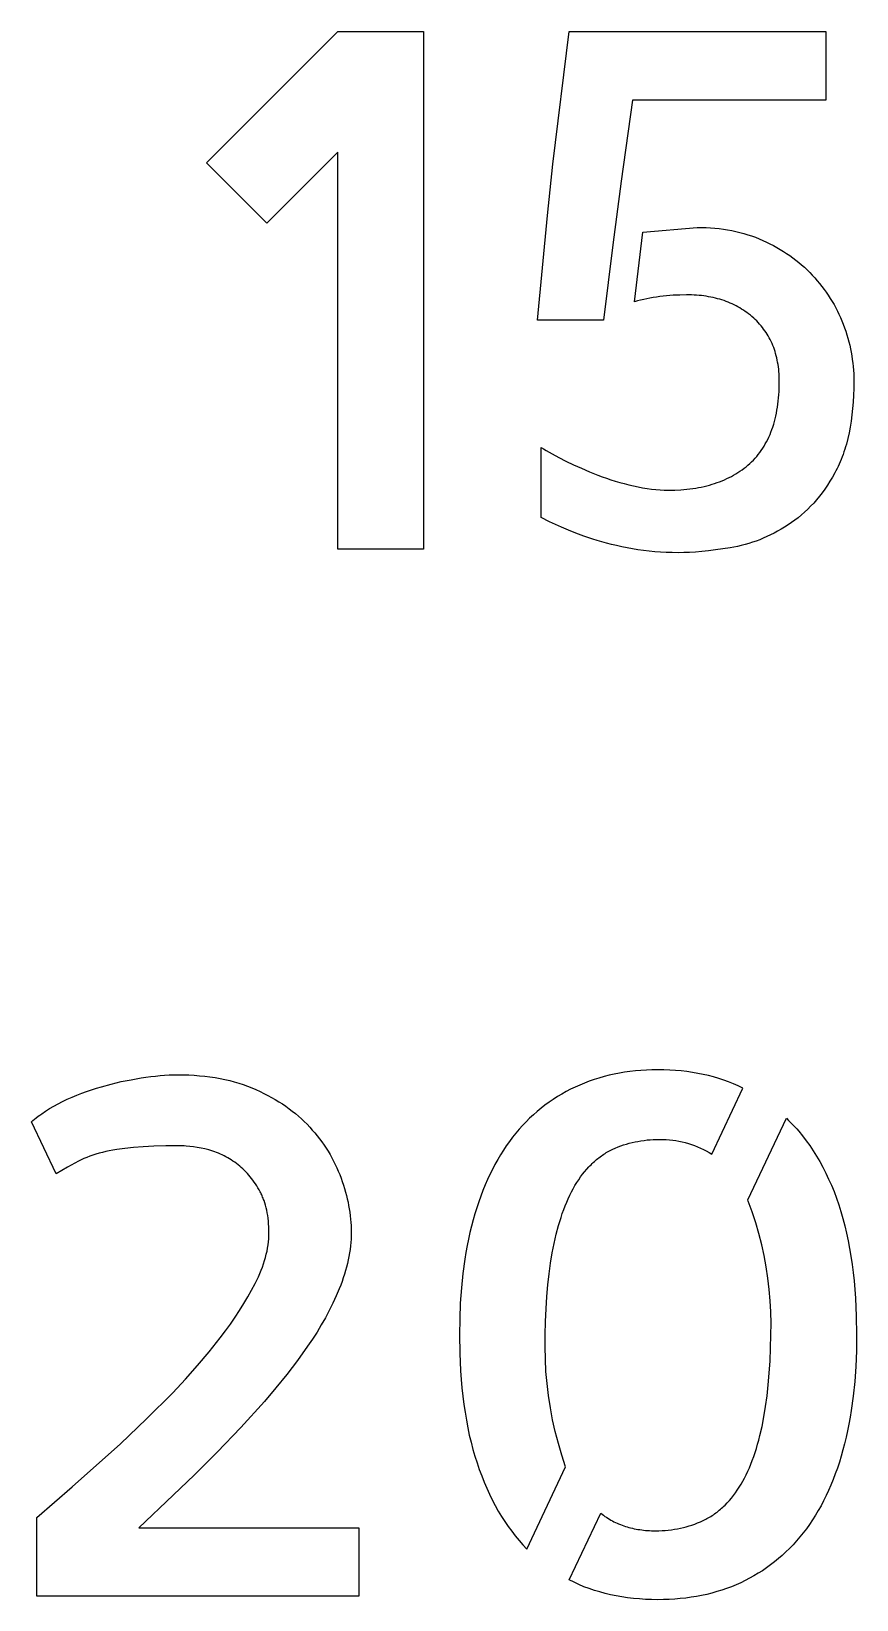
# Model space of a CAD drawing. Header units: millimetres. Extents: x 9.6 to 80, y 10 to 75.
# Drawn here: x 9.56 to 17.44, y 29.97 to 44.95 of the extents above; entities that cross this region are included whole.
import ezdxf

# ---------------------------------------------------------------- set-up
doc = ezdxf.new("R2010")
doc.units = ezdxf.units.MM
doc.header["$MEASUREMENT"] = 0
doc.layers.add('Layer 05', color=6, linetype='Continuous', true_color=0xff00ff)

msp = doc.modelspace()

# ---------------------------------------------------------------- linework, layer by layer
at = {"layer": 'Layer 05'}
for p, q in [((11.235, 43.691), (12.49, 44.946)), ((12.49, 44.946), (13.309, 44.946)), ((13.309, 44.946), (13.309, 40)), ((14.544, 43.678), (14.698, 44.946)), ((14.698, 44.946), (17.148, 44.946)), ((17.148, 44.946), (17.148, 44.289)), ((15.302, 44.289), (15.195, 43.517)), ((17.148, 44.289), (15.302, 44.289)), ((12.49, 43.792), (11.812, 43.114)), ((12.49, 40), (12.49, 43.792)), ((11.812, 43.114), (11.235, 43.691)), ((14.49, 43.188), (14.544, 43.678)), ((15.195, 43.517), (15.114, 42.906)), ((14.396, 42.188), (14.49, 43.188)), ((15.322, 42.362), (15.403, 43.027)), ((15.403, 43.027), (15.919, 43.074)), ((15.919, 43.074), (15.963, 43.073)), ((15.963, 43.073), (16.006, 43.072)), ((16.006, 43.072), (16.048, 43.069)), ((16.048, 43.069), (16.09, 43.066)), ((16.09, 43.066), (16.131, 43.062)), ((16.131, 43.062), (16.171, 43.056)), ((16.171, 43.056), (16.211, 43.05)), ((16.211, 43.05), (16.251, 43.043)), ((16.251, 43.043), (16.29, 43.035)), ((16.29, 43.035), (16.328, 43.025)), ((16.328, 43.025), (16.366, 43.015)), ((16.366, 43.015), (16.403, 43.004)), ((16.403, 43.004), (16.44, 42.992)), ((15.114, 42.906), (15.027, 42.188)), ((16.44, 42.992), (16.476, 42.979)), ((16.476, 42.979), (16.512, 42.965)), ((16.512, 42.965), (16.547, 42.95)), ((16.547, 42.95), (16.581, 42.934)), ((16.581, 42.934), (16.615, 42.917)), ((16.615, 42.917), (16.648, 42.9)), ((16.648, 42.9), (16.681, 42.882)), ((16.681, 42.882), (16.713, 42.864)), ((16.713, 42.864), (16.744, 42.845)), ((16.744, 42.845), (16.775, 42.825)), ((16.775, 42.825), (16.805, 42.805)), ((16.805, 42.805), (16.834, 42.783)), ((16.834, 42.783), (16.862, 42.762)), ((16.862, 42.762), (16.89, 42.739)), ((16.89, 42.739), (16.918, 42.716)), ((16.918, 42.716), (16.944, 42.693)), ((16.944, 42.693), (16.97, 42.668)), ((16.97, 42.668), (16.995, 42.643)), ((16.995, 42.643), (17.02, 42.617)), ((17.02, 42.617), (17.044, 42.591)), ((17.044, 42.591), (17.067, 42.565)), ((17.067, 42.565), (17.09, 42.538)), ((15.47, 42.398), (15.44, 42.392)), ((15.501, 42.403), (15.47, 42.398)), ((15.532, 42.408), (15.501, 42.403)), ((15.564, 42.413), (15.532, 42.408)), ((15.628, 42.42), (15.564, 42.413)), ((15.691, 42.425), (15.628, 42.42)), ((15.755, 42.428), (15.691, 42.425)), ((15.819, 42.43), (15.755, 42.428)), ((15.843, 42.429), (15.819, 42.43)), ((15.868, 42.429), (15.843, 42.429)), ((15.892, 42.428), (15.868, 42.429)), ((15.915, 42.426), (15.892, 42.428)), ((15.939, 42.424), (15.915, 42.426)), ((15.962, 42.422), (15.939, 42.424)), ((15.985, 42.419), (15.962, 42.422)), ((16.007, 42.416), (15.985, 42.419)), ((16.03, 42.412), (16.007, 42.416)), ((16.052, 42.408), (16.03, 42.412)), ((16.073, 42.403), (16.052, 42.408)), ((16.095, 42.398), (16.073, 42.403)), ((16.116, 42.393), (16.095, 42.398)), ((17.09, 42.538), (17.112, 42.51)), ((17.112, 42.51), (17.133, 42.482)), ((17.133, 42.482), (17.153, 42.454)), ((17.153, 42.454), (17.172, 42.425)), ((17.172, 42.425), (17.191, 42.396)), ((17.191, 42.396), (17.209, 42.366)), ((15.351, 42.371), (15.322, 42.362)), ((15.38, 42.378), (15.351, 42.371)), ((15.41, 42.385), (15.38, 42.378)), ((15.44, 42.392), (15.41, 42.385)), ((16.136, 42.387), (16.116, 42.393)), ((16.157, 42.381), (16.136, 42.387)), ((16.177, 42.374), (16.157, 42.381)), ((16.197, 42.367), (16.177, 42.374)), ((16.216, 42.359), (16.197, 42.367)), ((16.236, 42.351), (16.216, 42.359)), ((16.255, 42.343), (16.236, 42.351)), ((16.273, 42.334), (16.255, 42.343)), ((16.292, 42.325), (16.273, 42.334)), ((16.31, 42.315), (16.292, 42.325)), ((16.328, 42.305), (16.31, 42.315)), ((16.345, 42.294), (16.328, 42.305)), ((16.363, 42.283), (16.345, 42.294)), ((16.379, 42.272), (16.363, 42.283)), ((16.396, 42.26), (16.379, 42.272)), ((16.412, 42.248), (16.396, 42.26)), ((16.429, 42.235), (16.412, 42.248)), ((17.209, 42.366), (17.227, 42.336)), ((17.227, 42.336), (17.243, 42.306)), ((17.243, 42.306), (17.259, 42.275)), ((17.259, 42.275), (17.274, 42.244)), ((17.274, 42.244), (17.289, 42.212)), ((15.027, 42.188), (14.396, 42.188)), ((16.444, 42.222), (16.429, 42.235)), ((16.46, 42.208), (16.444, 42.222)), ((16.475, 42.194), (16.46, 42.208)), ((16.489, 42.18), (16.475, 42.194)), ((16.504, 42.165), (16.489, 42.18)), ((16.517, 42.15), (16.504, 42.165)), ((16.53, 42.135), (16.517, 42.15)), ((16.543, 42.119), (16.53, 42.135)), ((16.555, 42.103), (16.543, 42.119)), ((16.567, 42.087), (16.555, 42.103)), ((17.289, 42.212), (17.302, 42.18)), ((17.302, 42.18), (17.315, 42.148)), ((17.315, 42.148), (17.328, 42.115)), ((17.328, 42.115), (17.339, 42.082)), ((16.578, 42.071), (16.567, 42.087)), ((16.589, 42.054), (16.578, 42.071)), ((16.599, 42.037), (16.589, 42.054)), ((16.609, 42.019), (16.599, 42.037)), ((16.618, 42.002), (16.609, 42.019)), ((16.627, 41.983), (16.618, 42.002)), ((16.636, 41.965), (16.627, 41.983)), ((16.643, 41.946), (16.636, 41.965)), ((16.651, 41.927), (16.643, 41.946)), ((17.339, 42.082), (17.35, 42.049)), ((17.35, 42.049), (17.359, 42.016)), ((17.359, 42.016), (17.369, 41.982)), ((17.369, 41.982), (17.377, 41.949)), ((17.377, 41.949), (17.384, 41.915)), ((16.658, 41.908), (16.651, 41.927)), ((16.664, 41.888), (16.658, 41.908)), ((16.67, 41.868), (16.664, 41.888)), ((16.676, 41.848), (16.67, 41.868)), ((16.681, 41.827), (16.676, 41.848)), ((16.685, 41.806), (16.681, 41.827)), ((16.689, 41.785), (16.685, 41.806)), ((17.384, 41.915), (17.391, 41.881)), ((17.391, 41.881), (17.397, 41.847)), ((17.397, 41.847), (17.402, 41.813)), ((17.402, 41.813), (17.406, 41.778)), ((16.693, 41.764), (16.689, 41.785)), ((16.696, 41.742), (16.693, 41.764)), ((16.699, 41.72), (16.696, 41.742)), ((16.701, 41.697), (16.699, 41.72)), ((16.703, 41.674), (16.701, 41.697)), ((16.704, 41.651), (16.703, 41.674)), ((16.704, 41.628), (16.704, 41.651)), ((17.406, 41.778), (17.41, 41.744)), ((17.41, 41.744), (17.413, 41.709)), ((17.413, 41.709), (17.415, 41.674)), ((17.415, 41.674), (17.416, 41.639)), ((16.7, 41.476), (16.702, 41.507)), ((16.702, 41.507), (16.704, 41.539)), ((16.705, 41.604), (16.704, 41.628)), ((16.704, 41.539), (16.705, 41.604)), ((17.415, 41.536), (17.413, 41.47)), ((17.416, 41.604), (17.415, 41.536)), ((17.416, 41.639), (17.416, 41.604)), ((16.682, 41.328), (16.687, 41.356)), ((16.687, 41.356), (16.691, 41.385)), ((16.691, 41.385), (16.695, 41.415)), ((16.695, 41.415), (16.698, 41.445)), ((16.698, 41.445), (16.7, 41.476)), ((17.41, 41.406), (17.405, 41.343)), ((17.413, 41.47), (17.41, 41.406)), ((16.651, 41.193), (16.658, 41.219)), ((16.658, 41.219), (16.665, 41.245)), ((16.665, 41.245), (16.671, 41.272)), ((16.671, 41.272), (16.677, 41.3)), ((16.677, 41.3), (16.682, 41.328)), ((17.391, 41.223), (17.381, 41.166)), ((17.398, 41.282), (17.391, 41.223)), ((17.405, 41.343), (17.398, 41.282)), ((16.583, 41.027), (16.595, 41.049)), ((16.595, 41.049), (16.605, 41.071)), ((16.605, 41.071), (16.616, 41.095)), ((16.616, 41.095), (16.625, 41.118)), ((16.625, 41.118), (16.634, 41.143)), ((16.634, 41.143), (16.643, 41.167)), ((16.643, 41.167), (16.651, 41.193)), ((17.359, 41.056), (17.345, 41.004)), ((17.371, 41.11), (17.359, 41.056)), ((17.381, 41.166), (17.371, 41.11)), ((14.43, 40.302), (14.43, 40.973)), ((14.43, 40.973), (14.454, 40.958)), ((14.454, 40.958), (14.48, 40.942)), ((14.48, 40.942), (14.536, 40.91)), ((14.536, 40.91), (14.599, 40.877)), ((16.489, 40.887), (16.504, 40.905)), ((16.504, 40.905), (16.519, 40.924)), ((16.519, 40.924), (16.533, 40.944)), ((16.533, 40.944), (16.546, 40.964)), ((16.546, 40.964), (16.559, 40.984)), ((16.559, 40.984), (16.571, 41.005)), ((16.571, 41.005), (16.583, 41.027)), ((17.314, 40.905), (17.306, 40.881)), ((17.322, 40.929), (17.314, 40.905)), ((17.33, 40.954), (17.322, 40.929)), ((17.338, 40.979), (17.33, 40.954)), ((17.345, 41.004), (17.338, 40.979)), ((14.599, 40.877), (14.668, 40.842)), ((14.668, 40.842), (14.741, 40.807)), ((14.741, 40.807), (14.816, 40.773)), ((14.816, 40.773), (14.894, 40.74)), ((16.31, 40.732), (16.329, 40.745)), ((16.329, 40.745), (16.349, 40.759)), ((16.349, 40.759), (16.368, 40.773)), ((16.368, 40.773), (16.387, 40.788)), ((16.387, 40.788), (16.405, 40.803)), ((16.405, 40.803), (16.423, 40.819)), ((16.423, 40.819), (16.44, 40.835)), ((16.44, 40.835), (16.457, 40.852)), ((16.457, 40.852), (16.473, 40.869)), ((16.473, 40.869), (16.489, 40.887)), ((17.246, 40.749), (17.235, 40.728)), ((17.257, 40.77), (17.246, 40.749)), ((17.267, 40.791), (17.257, 40.77)), ((17.277, 40.813), (17.267, 40.791)), ((17.287, 40.835), (17.277, 40.813)), ((17.296, 40.858), (17.287, 40.835)), ((17.306, 40.881), (17.296, 40.858)), ((14.894, 40.74), (14.973, 40.708)), ((14.973, 40.708), (15.014, 40.692)), ((15.014, 40.692), (15.055, 40.678)), ((15.055, 40.678), (15.096, 40.664)), ((15.096, 40.664), (15.138, 40.65)), ((15.138, 40.65), (15.181, 40.638)), ((15.181, 40.638), (15.224, 40.626)), ((15.224, 40.626), (15.268, 40.614)), ((15.268, 40.614), (15.312, 40.604)), ((15.312, 40.604), (15.356, 40.595)), ((15.96, 40.594), (15.987, 40.6)), ((15.987, 40.6), (16.012, 40.606)), ((16.012, 40.606), (16.038, 40.613)), ((16.038, 40.613), (16.063, 40.62)), ((16.063, 40.62), (16.087, 40.628)), ((16.087, 40.628), (16.111, 40.636)), ((16.111, 40.636), (16.135, 40.644)), ((16.135, 40.644), (16.158, 40.654)), ((16.158, 40.654), (16.181, 40.663)), ((16.181, 40.663), (16.204, 40.674)), ((16.204, 40.674), (16.226, 40.684)), ((16.226, 40.684), (16.247, 40.696)), ((16.247, 40.696), (16.268, 40.707)), ((16.268, 40.707), (16.289, 40.719)), ((16.289, 40.719), (16.31, 40.732)), ((17.164, 40.612), (17.139, 40.575)), ((17.188, 40.649), (17.164, 40.612)), ((17.212, 40.688), (17.188, 40.649)), ((17.235, 40.728), (17.212, 40.688)), ((15.356, 40.595), (15.4, 40.586)), ((15.4, 40.586), (15.442, 40.579)), ((15.442, 40.579), (15.484, 40.574)), ((15.484, 40.574), (15.525, 40.569)), ((15.525, 40.569), (15.566, 40.566)), ((15.566, 40.566), (15.605, 40.564)), ((15.605, 40.564), (15.644, 40.564)), ((15.644, 40.564), (15.706, 40.565)), ((15.706, 40.565), (15.765, 40.568)), ((15.765, 40.568), (15.794, 40.57)), ((15.794, 40.57), (15.823, 40.573)), ((15.823, 40.573), (15.851, 40.576)), ((15.851, 40.576), (15.879, 40.58)), ((15.879, 40.58), (15.907, 40.584)), ((15.907, 40.584), (15.934, 40.589)), ((15.934, 40.589), (15.96, 40.594)), ((17.06, 40.473), (17.033, 40.441)), ((17.087, 40.506), (17.06, 40.473)), ((17.113, 40.54), (17.087, 40.506)), ((17.139, 40.575), (17.113, 40.54)), ((14.512, 40.263), (14.43, 40.302)), ((16.885, 40.301), (16.854, 40.277)), ((16.916, 40.327), (16.885, 40.301)), ((16.946, 40.354), (16.916, 40.327)), ((16.976, 40.382), (16.946, 40.354)), ((17.004, 40.411), (16.976, 40.382)), ((17.033, 40.441), (17.004, 40.411)), ((14.624, 40.211), (14.512, 40.263)), ((14.691, 40.183), (14.624, 40.211)), ((14.763, 40.154), (14.691, 40.183)), ((14.84, 40.126), (14.763, 40.154)), ((16.655, 40.154), (16.621, 40.137)), ((16.688, 40.172), (16.655, 40.154)), ((16.722, 40.191), (16.688, 40.172)), ((16.755, 40.211), (16.722, 40.191)), ((16.789, 40.232), (16.755, 40.211)), ((16.821, 40.254), (16.789, 40.232)), ((16.854, 40.277), (16.821, 40.254)), ((13.309, 40), (12.49, 40)), ((14.923, 40.097), (14.84, 40.126)), ((14.966, 40.083), (14.923, 40.097)), ((15.011, 40.07), (14.966, 40.083)), ((15.056, 40.057), (15.011, 40.07)), ((15.103, 40.045), (15.056, 40.057)), ((15.151, 40.034), (15.103, 40.045)), ((15.2, 40.023), (15.151, 40.034)), ((15.302, 40.003), (15.2, 40.023)), ((15.354, 39.995), (15.302, 40.003)), ((16.235, 40.013), (16.096, 39.993)), ((16.271, 40.02), (16.235, 40.013)), ((16.307, 40.027), (16.271, 40.02)), ((16.342, 40.035), (16.307, 40.027)), ((16.378, 40.045), (16.342, 40.035)), ((16.413, 40.055), (16.378, 40.045)), ((16.448, 40.066), (16.413, 40.055)), ((16.483, 40.078), (16.448, 40.066)), ((16.518, 40.091), (16.483, 40.078)), ((16.552, 40.106), (16.518, 40.091)), ((16.586, 40.121), (16.552, 40.106)), ((16.621, 40.137), (16.586, 40.121)), ((15.407, 39.987), (15.354, 39.995)), ((15.461, 39.981), (15.407, 39.987)), ((15.515, 39.976), (15.461, 39.981)), ((15.57, 39.972), (15.515, 39.976)), ((15.625, 39.969), (15.57, 39.972)), ((15.682, 39.967), (15.625, 39.969)), ((15.738, 39.966), (15.682, 39.967)), ((15.792, 39.967), (15.738, 39.966)), ((15.847, 39.969), (15.792, 39.967)), ((15.906, 39.973), (15.847, 39.969)), ((15.966, 39.978), (15.906, 39.973)), ((16.03, 39.985), (15.966, 39.978)), ((16.096, 39.993), (16.03, 39.985)), ((10.327, 34.891), (10.422, 34.914)), ((10.422, 34.914), (10.517, 34.933)), ((10.517, 34.933), (10.611, 34.95)), ((10.611, 34.95), (10.657, 34.957)), ((10.657, 34.957), (10.703, 34.963)), ((10.703, 34.963), (10.748, 34.968)), ((10.748, 34.968), (10.792, 34.972)), ((10.792, 34.972), (10.835, 34.976)), ((10.835, 34.976), (10.878, 34.978)), ((10.878, 34.978), (10.919, 34.979)), ((10.919, 34.979), (10.96, 34.98)), ((10.96, 34.98), (11.014, 34.979)), ((11.014, 34.979), (11.067, 34.978)), ((11.067, 34.978), (11.119, 34.975)), ((11.119, 34.975), (11.17, 34.971)), ((11.17, 34.971), (11.22, 34.966)), ((11.22, 34.966), (11.269, 34.96)), ((11.269, 34.96), (11.318, 34.953)), ((11.318, 34.953), (11.365, 34.945)), ((11.365, 34.945), (11.411, 34.935)), ((11.411, 34.935), (11.457, 34.925)), ((11.457, 34.925), (11.501, 34.913)), ((11.501, 34.913), (11.544, 34.901)), ((14.89, 34.918), (14.844, 34.901)), ((14.936, 34.934), (14.89, 34.918)), ((14.983, 34.949), (14.936, 34.934)), ((15.031, 34.963), (14.983, 34.949)), ((15.079, 34.975), (15.031, 34.963)), ((15.128, 34.986), (15.079, 34.975)), ((15.178, 34.995), (15.128, 34.986)), ((15.228, 35.004), (15.178, 34.995)), ((15.279, 35.011), (15.228, 35.004)), ((15.331, 35.017), (15.279, 35.011)), ((15.383, 35.021), (15.331, 35.017)), ((15.436, 35.024), (15.383, 35.021)), ((15.489, 35.026), (15.436, 35.024)), ((15.544, 35.027), (15.489, 35.026)), ((15.601, 35.026), (15.544, 35.027)), ((15.658, 35.024), (15.601, 35.026)), ((15.713, 35.021), (15.658, 35.024)), ((15.768, 35.016), (15.713, 35.021)), ((15.822, 35.01), (15.768, 35.016)), ((15.875, 35.002), (15.822, 35.01)), ((15.927, 34.993), (15.875, 35.002)), ((15.978, 34.983), (15.927, 34.993)), ((16.028, 34.972), (15.978, 34.983)), ((16.078, 34.959), (16.028, 34.972)), ((16.126, 34.944), (16.078, 34.959)), ((16.174, 34.929), (16.126, 34.944)), ((16.221, 34.912), (16.174, 34.929)), ((16.267, 34.893), (16.221, 34.912)), ((9.907, 34.746), (9.952, 34.766)), ((9.952, 34.766), (9.998, 34.786)), ((9.998, 34.786), (10.044, 34.804)), ((10.044, 34.804), (10.09, 34.821)), ((10.09, 34.821), (10.137, 34.837)), ((10.137, 34.837), (10.184, 34.852)), ((10.184, 34.852), (10.232, 34.866)), ((10.232, 34.866), (10.327, 34.891)), ((11.544, 34.901), (11.587, 34.887)), ((11.587, 34.887), (11.628, 34.872)), ((11.628, 34.872), (11.669, 34.856)), ((11.669, 34.856), (11.708, 34.839)), ((11.708, 34.839), (11.747, 34.821)), ((11.747, 34.821), (11.784, 34.802)), ((11.784, 34.802), (11.821, 34.783)), ((11.821, 34.783), (11.857, 34.764)), ((11.857, 34.764), (11.892, 34.743)), ((14.586, 34.771), (14.545, 34.745)), ((14.627, 34.795), (14.586, 34.771)), ((14.669, 34.819), (14.627, 34.795)), ((14.711, 34.841), (14.669, 34.819)), ((14.755, 34.862), (14.711, 34.841)), ((14.799, 34.882), (14.755, 34.862)), ((14.844, 34.901), (14.799, 34.882)), ((16.06, 34.221), (16.356, 34.852)), ((16.312, 34.873), (16.267, 34.893)), ((16.356, 34.852), (16.312, 34.873)), ((9.645, 34.595), (9.662, 34.608)), ((9.662, 34.608), (9.699, 34.633)), ((9.699, 34.633), (9.737, 34.657)), ((9.737, 34.657), (9.777, 34.68)), ((9.777, 34.68), (9.819, 34.703)), ((9.819, 34.703), (9.862, 34.725)), ((9.862, 34.725), (9.907, 34.746)), ((11.892, 34.743), (11.927, 34.722)), ((11.927, 34.722), (11.96, 34.701)), ((11.96, 34.701), (11.992, 34.679)), ((11.992, 34.679), (12.024, 34.656)), ((12.024, 34.656), (12.055, 34.633)), ((12.055, 34.633), (12.085, 34.609)), ((12.085, 34.609), (12.114, 34.584)), ((14.393, 34.63), (14.357, 34.598)), ((14.43, 34.66), (14.393, 34.63)), ((14.467, 34.69), (14.43, 34.66)), ((14.506, 34.718), (14.467, 34.69)), ((14.545, 34.745), (14.506, 34.718)), ((9.564, 34.53), (9.579, 34.544)), ((9.799, 34.034), (9.564, 34.53)), ((9.579, 34.544), (9.595, 34.557)), ((9.595, 34.557), (9.611, 34.57)), ((9.611, 34.57), (9.628, 34.583)), ((9.628, 34.583), (9.645, 34.595)), ((12.114, 34.584), (12.142, 34.559)), ((12.142, 34.559), (12.169, 34.533)), ((12.169, 34.533), (12.196, 34.507)), ((12.196, 34.507), (12.221, 34.48)), ((12.221, 34.48), (12.246, 34.452)), ((14.221, 34.459), (14.189, 34.421)), ((14.253, 34.496), (14.221, 34.459)), ((14.287, 34.531), (14.253, 34.496)), ((14.321, 34.565), (14.287, 34.531)), ((14.357, 34.598), (14.321, 34.565)), ((16.403, 33.785), (16.772, 34.564)), ((16.772, 34.564), (16.792, 34.544)), ((16.792, 34.544), (16.812, 34.524)), ((16.812, 34.524), (16.832, 34.504)), ((16.832, 34.504), (16.852, 34.483)), ((16.852, 34.483), (16.871, 34.462)), ((16.871, 34.462), (16.89, 34.441)), ((12.246, 34.452), (12.27, 34.425)), ((12.27, 34.425), (12.293, 34.396)), ((12.293, 34.396), (12.316, 34.368)), ((12.316, 34.368), (12.337, 34.339)), ((12.337, 34.339), (12.358, 34.309)), ((12.358, 34.309), (12.378, 34.279)), ((14.128, 34.343), (14.098, 34.301)), ((14.158, 34.383), (14.128, 34.343)), ((14.189, 34.421), (14.158, 34.383)), ((15.191, 34.3), (15.218, 34.31)), ((15.218, 34.31), (15.245, 34.318)), ((15.245, 34.318), (15.272, 34.326)), ((15.272, 34.326), (15.299, 34.333)), ((15.299, 34.333), (15.327, 34.339)), ((15.327, 34.339), (15.355, 34.344)), ((15.355, 34.344), (15.384, 34.349)), ((15.384, 34.349), (15.413, 34.353)), ((15.413, 34.353), (15.443, 34.357)), ((15.443, 34.357), (15.472, 34.359)), ((15.472, 34.359), (15.502, 34.361)), ((15.502, 34.361), (15.533, 34.362)), ((15.533, 34.362), (15.564, 34.362)), ((15.564, 34.362), (15.595, 34.362)), ((15.595, 34.362), (15.625, 34.361)), ((15.625, 34.361), (15.656, 34.359)), ((15.656, 34.359), (15.687, 34.356)), ((15.687, 34.356), (15.717, 34.351)), ((15.717, 34.351), (15.747, 34.346)), ((15.747, 34.346), (15.778, 34.34)), ((15.778, 34.34), (15.807, 34.332)), ((15.807, 34.332), (15.837, 34.324)), ((15.837, 34.324), (15.866, 34.314)), ((15.866, 34.314), (15.895, 34.304)), ((15.895, 34.304), (15.924, 34.293)), ((16.89, 34.441), (16.926, 34.396)), ((16.926, 34.396), (16.962, 34.35)), ((16.962, 34.35), (16.996, 34.303)), ((10.013, 34.154), (9.909, 34.097)), ((10.026, 34.161), (10.013, 34.154)), ((10.039, 34.167), (10.026, 34.161)), ((10.052, 34.174), (10.039, 34.167)), ((10.065, 34.18), (10.052, 34.174)), ((10.093, 34.191), (10.065, 34.18)), ((10.121, 34.202), (10.093, 34.191)), ((10.15, 34.212), (10.121, 34.202)), ((10.18, 34.222), (10.15, 34.212)), ((10.21, 34.23), (10.18, 34.222)), ((10.242, 34.238), (10.21, 34.23)), ((10.274, 34.246), (10.242, 34.238)), ((10.308, 34.253), (10.274, 34.246)), ((10.343, 34.259), (10.308, 34.253)), ((10.38, 34.265), (10.343, 34.259)), ((10.457, 34.276), (10.38, 34.265)), ((10.54, 34.285), (10.457, 34.276)), ((10.632, 34.293), (10.54, 34.285)), ((10.734, 34.298), (10.632, 34.293)), ((10.848, 34.301), (10.734, 34.298)), ((10.973, 34.302), (10.848, 34.301)), ((10.99, 34.302), (10.973, 34.302)), ((11.007, 34.301), (10.99, 34.302)), ((11.024, 34.301), (11.007, 34.301)), ((11.041, 34.299), (11.024, 34.301)), ((11.076, 34.296), (11.041, 34.299)), ((11.112, 34.292), (11.076, 34.296)), ((11.147, 34.286), (11.112, 34.292)), ((11.184, 34.279), (11.147, 34.286)), ((11.221, 34.271), (11.184, 34.279)), ((11.258, 34.262), (11.221, 34.271)), ((11.277, 34.256), (11.258, 34.262)), ((11.296, 34.251), (11.277, 34.256)), ((11.314, 34.245), (11.296, 34.251)), ((11.332, 34.238), (11.314, 34.245)), ((11.35, 34.231), (11.332, 34.238)), ((11.368, 34.223), (11.35, 34.231)), ((11.386, 34.215), (11.368, 34.223)), ((11.404, 34.206), (11.386, 34.215)), ((11.421, 34.197), (11.404, 34.206)), ((11.438, 34.188), (11.421, 34.197)), ((11.455, 34.178), (11.438, 34.188)), ((11.472, 34.167), (11.455, 34.178)), ((11.488, 34.156), (11.472, 34.167)), ((11.505, 34.145), (11.488, 34.156)), ((12.378, 34.279), (12.397, 34.249)), ((12.397, 34.249), (12.415, 34.219)), ((12.415, 34.219), (12.433, 34.188)), ((12.433, 34.188), (12.449, 34.156)), ((12.449, 34.156), (12.465, 34.124)), ((14.016, 34.17), (13.99, 34.124)), ((14.042, 34.215), (14.016, 34.17)), ((14.07, 34.259), (14.042, 34.215)), ((14.098, 34.301), (14.07, 34.259)), ((14.939, 34.152), (14.949, 34.161)), ((14.949, 34.161), (14.96, 34.171)), ((14.96, 34.171), (14.972, 34.18)), ((14.972, 34.18), (14.983, 34.188)), ((14.983, 34.188), (14.994, 34.197)), ((14.994, 34.197), (15.006, 34.205)), ((15.006, 34.205), (15.017, 34.213)), ((15.017, 34.213), (15.029, 34.221)), ((15.029, 34.221), (15.041, 34.229)), ((15.041, 34.229), (15.053, 34.236)), ((15.053, 34.236), (15.065, 34.243)), ((15.065, 34.243), (15.077, 34.25)), ((15.077, 34.25), (15.089, 34.256)), ((15.089, 34.256), (15.102, 34.262)), ((15.102, 34.262), (15.114, 34.268)), ((15.114, 34.268), (15.139, 34.28)), ((15.139, 34.28), (15.165, 34.29)), ((15.165, 34.29), (15.191, 34.3)), ((15.924, 34.293), (15.952, 34.28)), ((15.952, 34.28), (15.98, 34.267)), ((15.98, 34.267), (16.007, 34.253)), ((16.007, 34.253), (16.034, 34.238)), ((16.034, 34.238), (16.06, 34.221)), ((16.996, 34.303), (17.029, 34.254)), ((17.029, 34.254), (17.061, 34.203)), ((17.061, 34.203), (17.092, 34.151)), ((9.909, 34.097), (9.799, 34.034)), ((11.521, 34.133), (11.505, 34.145)), ((11.537, 34.121), (11.521, 34.133)), ((11.553, 34.108), (11.537, 34.121)), ((11.568, 34.095), (11.553, 34.108)), ((11.583, 34.081), (11.568, 34.095)), ((11.598, 34.067), (11.583, 34.081)), ((11.612, 34.052), (11.598, 34.067)), ((11.626, 34.037), (11.612, 34.052)), ((11.64, 34.022), (11.626, 34.037)), ((11.654, 34.006), (11.64, 34.022)), ((11.667, 33.99), (11.654, 34.006)), ((12.465, 34.124), (12.48, 34.092)), ((12.48, 34.092), (12.494, 34.06)), ((12.494, 34.06), (12.508, 34.027)), ((12.508, 34.027), (12.52, 33.993)), ((13.941, 34.028), (13.918, 33.978)), ((13.965, 34.076), (13.941, 34.028)), ((13.99, 34.124), (13.965, 34.076)), ((14.808, 34.004), (14.827, 34.029)), ((14.827, 34.029), (14.846, 34.054)), ((14.846, 34.054), (14.866, 34.077)), ((14.866, 34.077), (14.886, 34.1)), ((14.886, 34.1), (14.896, 34.111)), ((14.896, 34.111), (14.907, 34.121)), ((14.907, 34.121), (14.917, 34.132)), ((14.917, 34.132), (14.928, 34.142)), ((14.928, 34.142), (14.939, 34.152)), ((17.092, 34.151), (17.121, 34.097)), ((17.121, 34.097), (17.149, 34.041)), ((17.149, 34.041), (17.176, 33.984)), ((11.679, 33.973), (11.667, 33.99)), ((11.692, 33.955), (11.679, 33.973)), ((11.704, 33.938), (11.692, 33.955)), ((11.715, 33.92), (11.704, 33.938)), ((11.727, 33.901), (11.715, 33.92)), ((11.738, 33.882), (11.727, 33.901)), ((11.748, 33.862), (11.738, 33.882)), ((11.753, 33.852), (11.748, 33.862)), ((12.52, 33.993), (12.532, 33.96)), ((12.532, 33.96), (12.543, 33.926)), ((12.543, 33.926), (12.553, 33.893)), ((12.553, 33.893), (12.563, 33.86)), ((12.563, 33.86), (12.571, 33.827)), ((13.875, 33.874), (13.854, 33.821)), ((13.896, 33.927), (13.875, 33.874)), ((13.918, 33.978), (13.896, 33.927)), ((14.705, 33.829), (14.721, 33.861)), ((14.721, 33.861), (14.738, 33.891)), ((14.738, 33.891), (14.754, 33.921)), ((14.754, 33.921), (14.772, 33.95)), ((14.772, 33.95), (14.79, 33.977)), ((14.79, 33.977), (14.808, 34.004)), ((17.176, 33.984), (17.202, 33.925)), ((17.202, 33.925), (17.227, 33.864)), ((17.227, 33.864), (17.25, 33.802)), ((11.758, 33.842), (11.753, 33.852)), ((11.763, 33.832), (11.758, 33.842)), ((11.768, 33.822), (11.763, 33.832)), ((11.772, 33.811), (11.768, 33.822)), ((11.777, 33.801), (11.772, 33.811)), ((11.781, 33.79), (11.777, 33.801)), ((11.785, 33.779), (11.781, 33.79)), ((11.793, 33.756), (11.785, 33.779)), ((11.799, 33.733), (11.793, 33.756)), ((11.806, 33.71), (11.799, 33.733)), ((11.811, 33.685), (11.806, 33.71)), ((12.571, 33.827), (12.579, 33.795)), ((12.579, 33.795), (12.587, 33.762)), ((12.587, 33.762), (12.593, 33.73)), ((12.593, 33.73), (12.599, 33.698)), ((13.816, 33.71), (13.799, 33.652)), ((13.835, 33.766), (13.816, 33.71)), ((13.854, 33.821), (13.835, 33.766)), ((14.647, 33.692), (14.661, 33.728)), ((14.661, 33.728), (14.675, 33.763)), ((14.675, 33.763), (14.69, 33.796)), ((14.69, 33.796), (14.705, 33.829)), ((16.409, 33.772), (16.403, 33.785)), ((16.446, 33.67), (16.409, 33.772)), ((17.25, 33.802), (17.272, 33.738)), ((17.272, 33.738), (17.293, 33.673)), ((11.816, 33.661), (11.811, 33.685)), ((11.82, 33.635), (11.816, 33.661)), ((11.824, 33.609), (11.82, 33.635)), ((11.827, 33.582), (11.824, 33.609)), ((11.829, 33.555), (11.827, 33.582)), ((11.831, 33.527), (11.829, 33.555)), ((12.599, 33.698), (12.604, 33.666)), ((12.604, 33.666), (12.608, 33.634)), ((12.608, 33.634), (12.611, 33.602)), ((12.611, 33.602), (12.614, 33.57)), ((12.614, 33.57), (12.616, 33.539)), ((13.782, 33.594), (13.766, 33.534)), ((13.799, 33.652), (13.782, 33.594)), ((14.596, 33.539), (14.608, 33.579)), ((14.608, 33.579), (14.621, 33.618)), ((14.621, 33.618), (14.633, 33.655)), ((14.633, 33.655), (14.647, 33.692)), ((16.48, 33.567), (16.446, 33.67)), ((16.51, 33.463), (16.48, 33.567)), ((17.293, 33.673), (17.312, 33.606)), ((17.312, 33.606), (17.33, 33.537)), ((11.828, 33.383), (11.83, 33.412)), ((11.83, 33.412), (11.831, 33.427)), ((11.832, 33.499), (11.831, 33.527)), ((11.831, 33.427), (11.832, 33.441)), ((11.832, 33.47), (11.832, 33.499)), ((11.832, 33.456), (11.832, 33.47)), ((11.832, 33.441), (11.832, 33.456)), ((12.616, 33.411), (12.613, 33.378)), ((12.616, 33.539), (12.617, 33.508)), ((12.617, 33.444), (12.616, 33.411)), ((12.617, 33.508), (12.617, 33.477)), ((12.617, 33.477), (12.617, 33.444)), ((13.737, 33.411), (13.725, 33.348)), ((13.751, 33.473), (13.737, 33.411)), ((13.766, 33.534), (13.751, 33.473)), ((14.554, 33.369), (14.574, 33.456)), ((14.574, 33.456), (14.596, 33.539)), ((16.537, 33.357), (16.51, 33.463)), ((17.33, 33.537), (17.347, 33.467)), ((17.347, 33.467), (17.362, 33.395)), ((11.799, 33.235), (11.807, 33.265)), ((11.807, 33.265), (11.814, 33.295)), ((11.814, 33.295), (11.819, 33.325)), ((11.819, 33.325), (11.824, 33.354)), ((11.824, 33.354), (11.828, 33.383)), ((12.601, 33.278), (12.596, 33.244)), ((12.606, 33.311), (12.601, 33.278)), ((12.61, 33.345), (12.606, 33.311)), ((12.613, 33.378), (12.61, 33.345)), ((13.713, 33.283), (13.702, 33.218)), ((13.725, 33.348), (13.713, 33.283)), ((14.52, 33.181), (14.535, 33.278)), ((14.535, 33.278), (14.554, 33.369)), ((16.56, 33.252), (16.537, 33.357)), ((17.362, 33.395), (17.376, 33.321)), ((17.376, 33.321), (17.389, 33.246)), ((11.746, 33.081), (11.759, 33.112)), ((11.759, 33.112), (11.77, 33.143)), ((11.77, 33.143), (11.781, 33.174)), ((11.781, 33.174), (11.791, 33.205)), ((11.791, 33.205), (11.799, 33.235)), ((12.564, 33.109), (12.553, 33.074)), ((12.573, 33.143), (12.564, 33.109)), ((12.581, 33.177), (12.573, 33.143)), ((12.589, 33.211), (12.581, 33.177)), ((12.596, 33.244), (12.589, 33.211)), ((13.702, 33.218), (13.684, 33.083)), ((14.506, 33.08), (14.52, 33.181)), ((16.58, 33.145), (16.56, 33.252)), ((16.596, 33.038), (16.58, 33.145)), ((17.389, 33.246), (17.4, 33.169)), ((17.4, 33.169), (17.41, 33.091)), ((11.667, 32.923), (11.701, 32.987)), ((11.701, 32.987), (11.717, 33.018)), ((11.717, 33.018), (11.732, 33.05)), ((11.732, 33.05), (11.746, 33.081)), ((12.517, 32.971), (12.503, 32.936)), ((12.53, 33.006), (12.517, 32.971)), ((12.542, 33.04), (12.53, 33.006)), ((12.553, 33.074), (12.542, 33.04)), ((13.684, 33.083), (13.669, 32.944)), ((14.485, 32.862), (14.494, 32.973)), ((14.494, 32.973), (14.506, 33.08)), ((16.609, 32.93), (16.596, 33.038)), ((17.41, 33.091), (17.419, 33.011)), ((17.419, 33.011), (17.426, 32.929)), ((11.593, 32.794), (11.631, 32.858)), ((11.631, 32.858), (11.667, 32.923)), ((12.474, 32.867), (12.442, 32.797)), ((12.503, 32.936), (12.474, 32.867)), ((13.669, 32.944), (13.659, 32.799)), ((14.478, 32.745), (14.485, 32.862)), ((16.618, 32.822), (16.609, 32.93)), ((16.624, 32.714), (16.618, 32.822)), ((17.426, 32.929), (17.432, 32.846)), ((17.432, 32.846), (17.44, 32.675)), ((11.464, 32.598), (11.509, 32.664)), ((11.509, 32.664), (11.552, 32.729)), ((11.552, 32.729), (11.593, 32.794)), ((12.371, 32.659), (12.332, 32.591)), ((12.407, 32.728), (12.371, 32.659)), ((12.442, 32.797), (12.407, 32.728)), ((13.659, 32.799), (13.653, 32.65)), ((14.473, 32.623), (14.478, 32.745)), ((16.626, 32.605), (16.624, 32.714)), ((17.44, 32.675), (17.443, 32.497)), ((11.366, 32.466), (11.416, 32.533)), ((11.416, 32.533), (11.464, 32.598)), ((12.291, 32.522), (12.247, 32.454)), ((12.332, 32.591), (12.291, 32.522)), ((13.653, 32.65), (13.651, 32.497)), ((14.47, 32.497), (14.473, 32.623)), ((16.624, 32.497), (16.626, 32.605)), ((11.261, 32.334), (11.366, 32.466)), ((12.201, 32.386), (12.105, 32.251)), ((12.247, 32.454), (12.201, 32.386)), ((13.651, 32.497), (13.654, 32.32)), ((14.468, 32.38), (14.47, 32.497)), ((14.471, 32.263), (14.468, 32.38)), ((16.616, 32.248), (16.621, 32.37)), ((16.621, 32.37), (16.624, 32.497)), ((17.443, 32.497), (17.441, 32.343)), ((11.15, 32.203), (11.261, 32.334)), ((12.105, 32.251), (12.004, 32.118)), ((13.654, 32.32), (13.661, 32.151)), ((14.477, 32.147), (14.471, 32.263)), ((16.609, 32.131), (16.616, 32.248)), ((17.441, 32.343), (17.435, 32.194)), ((10.913, 31.943), (11.034, 32.073)), ((11.034, 32.073), (11.15, 32.203)), ((12.004, 32.118), (11.899, 31.988)), ((13.661, 32.151), (13.667, 32.068)), ((13.667, 32.068), (13.675, 31.988)), ((14.487, 32.03), (14.477, 32.147)), ((16.6, 32.019), (16.609, 32.131)), ((17.435, 32.194), (17.425, 32.049)), ((10.664, 31.692), (10.913, 31.943)), ((11.899, 31.988), (11.789, 31.859)), ((13.675, 31.988), (13.683, 31.909)), ((13.683, 31.909), (13.693, 31.831)), ((14.501, 31.915), (14.487, 32.03)), ((14.519, 31.799), (14.501, 31.915)), ((16.574, 31.81), (16.588, 31.912)), ((16.588, 31.912), (16.6, 32.019)), ((17.41, 31.909), (17.392, 31.774)), ((17.425, 32.049), (17.41, 31.909)), ((11.789, 31.859), (11.564, 31.611)), ((13.693, 31.831), (13.704, 31.756)), ((14.54, 31.685), (14.519, 31.799)), ((16.558, 31.713), (16.574, 31.81)), ((17.392, 31.774), (17.381, 31.708)), ((10.416, 31.456), (10.664, 31.692)), ((11.564, 31.611), (11.339, 31.376)), ((13.704, 31.756), (13.717, 31.682)), ((13.717, 31.682), (13.73, 31.609)), ((13.73, 31.609), (13.745, 31.538)), ((14.566, 31.571), (14.54, 31.685)), ((16.52, 31.533), (16.54, 31.621)), ((16.54, 31.621), (16.558, 31.713)), ((17.369, 31.643), (17.357, 31.58)), ((17.381, 31.708), (17.369, 31.643)), ((13.745, 31.538), (13.762, 31.469)), ((13.762, 31.469), (13.779, 31.402)), ((14.595, 31.458), (14.566, 31.571)), ((16.498, 31.45), (16.509, 31.491)), ((16.509, 31.491), (16.52, 31.533)), ((17.343, 31.517), (17.328, 31.456)), ((17.357, 31.58), (17.343, 31.517)), ((9.953, 31.044), (10.416, 31.456)), ((11.339, 31.376), (11.121, 31.159)), ((13.779, 31.402), (13.798, 31.336)), ((13.798, 31.336), (13.819, 31.272)), ((14.628, 31.346), (14.595, 31.458)), ((14.664, 31.235), (14.628, 31.346)), ((16.447, 31.296), (16.461, 31.333)), ((16.461, 31.333), (16.473, 31.371)), ((16.473, 31.371), (16.486, 31.41)), ((16.486, 31.41), (16.498, 31.45)), ((17.295, 31.337), (17.278, 31.279)), ((17.312, 31.396), (17.295, 31.337)), ((17.328, 31.456), (17.312, 31.396)), ((11.121, 31.159), (10.916, 30.963)), ((13.819, 31.272), (13.84, 31.209)), ((13.84, 31.209), (13.863, 31.148)), ((14.295, 30.45), (14.664, 31.235)), ((16.373, 31.128), (16.389, 31.16)), ((16.389, 31.16), (16.404, 31.192)), ((16.404, 31.192), (16.419, 31.226)), ((16.419, 31.226), (16.433, 31.26)), ((16.433, 31.26), (16.447, 31.296)), ((17.239, 31.168), (17.219, 31.114)), ((17.259, 31.223), (17.239, 31.168)), ((17.278, 31.279), (17.259, 31.223)), ((9.617, 30.752), (9.953, 31.044)), ((13.863, 31.148), (13.887, 31.089)), ((13.887, 31.089), (13.911, 31.03)), ((13.911, 31.03), (13.937, 30.974)), ((16.286, 30.987), (16.304, 31.013)), ((16.304, 31.013), (16.322, 31.04)), ((16.322, 31.04), (16.34, 31.068)), ((16.34, 31.068), (16.356, 31.098)), ((16.356, 31.098), (16.373, 31.128)), ((17.175, 31.01), (17.152, 30.96)), ((17.197, 31.061), (17.175, 31.01)), ((17.219, 31.114), (17.197, 31.061)), ((10.916, 30.963), (10.591, 30.651)), ((13.937, 30.974), (13.964, 30.919)), ((13.964, 30.919), (13.993, 30.865)), ((13.993, 30.865), (14.022, 30.813)), ((16.165, 30.85), (16.176, 30.86)), ((16.176, 30.86), (16.187, 30.87)), ((16.187, 30.87), (16.207, 30.892)), ((16.207, 30.892), (16.228, 30.914)), ((16.228, 30.914), (16.248, 30.937)), ((16.248, 30.937), (16.267, 30.962)), ((16.267, 30.962), (16.286, 30.987)), ((17.103, 30.863), (17.077, 30.817)), ((17.128, 30.911), (17.103, 30.863)), ((17.152, 30.96), (17.128, 30.911)), ((9.617, 30), (9.617, 30.752)), ((14.022, 30.813), (14.052, 30.762)), ((14.052, 30.762), (14.084, 30.713)), ((14.084, 30.713), (14.116, 30.665)), ((14.698, 30.154), (15, 30.792)), ((15, 30.792), (15.013, 30.782)), ((15.013, 30.782), (15.026, 30.772)), ((15.026, 30.772), (15.04, 30.762)), ((15.04, 30.762), (15.054, 30.753)), ((15.054, 30.753), (15.068, 30.744)), ((15.068, 30.744), (15.082, 30.735)), ((15.082, 30.735), (15.096, 30.727)), ((15.096, 30.727), (15.111, 30.719)), ((15.111, 30.719), (15.126, 30.711)), ((15.126, 30.711), (15.141, 30.703)), ((15.925, 30.699), (15.951, 30.71)), ((15.951, 30.71), (15.977, 30.721)), ((15.977, 30.721), (15.989, 30.728)), ((15.989, 30.728), (16.002, 30.734)), ((16.002, 30.734), (16.014, 30.741)), ((16.014, 30.741), (16.027, 30.748)), ((16.027, 30.748), (16.039, 30.755)), ((16.039, 30.755), (16.051, 30.762)), ((16.051, 30.762), (16.063, 30.77)), ((16.063, 30.77), (16.075, 30.778)), ((16.075, 30.778), (16.087, 30.786)), ((16.087, 30.786), (16.098, 30.794)), ((16.098, 30.794), (16.11, 30.803)), ((16.11, 30.803), (16.121, 30.812)), ((16.121, 30.812), (16.132, 30.821)), ((16.132, 30.821), (16.143, 30.83)), ((16.143, 30.83), (16.154, 30.84)), ((16.154, 30.84), (16.165, 30.85)), ((17.022, 30.728), (16.993, 30.685)), ((17.05, 30.772), (17.022, 30.728)), ((17.077, 30.817), (17.05, 30.772)), ((10.591, 30.651), (12.691, 30.651)), ((12.691, 30.651), (12.691, 30)), ((14.116, 30.665), (14.15, 30.619)), ((14.15, 30.619), (14.184, 30.575)), ((14.184, 30.575), (14.22, 30.532)), ((15.141, 30.703), (15.156, 30.696)), ((15.156, 30.696), (15.171, 30.69)), ((15.171, 30.69), (15.187, 30.683)), ((15.187, 30.683), (15.203, 30.677)), ((15.203, 30.677), (15.219, 30.672)), ((15.219, 30.672), (15.235, 30.666)), ((15.235, 30.666), (15.251, 30.661)), ((15.251, 30.661), (15.268, 30.656)), ((15.268, 30.656), (15.285, 30.652)), ((15.285, 30.652), (15.302, 30.648)), ((15.302, 30.648), (15.319, 30.644)), ((15.319, 30.644), (15.337, 30.641)), ((15.337, 30.641), (15.355, 30.637)), ((15.355, 30.637), (15.372, 30.635)), ((15.372, 30.635), (15.391, 30.632)), ((15.391, 30.632), (15.409, 30.63)), ((15.409, 30.63), (15.428, 30.628)), ((15.428, 30.628), (15.446, 30.627)), ((15.446, 30.627), (15.465, 30.626)), ((15.465, 30.626), (15.484, 30.625)), ((15.484, 30.625), (15.523, 30.624)), ((15.523, 30.624), (15.554, 30.625)), ((15.554, 30.625), (15.585, 30.626)), ((15.585, 30.626), (15.615, 30.628)), ((15.615, 30.628), (15.645, 30.63)), ((15.645, 30.63), (15.674, 30.634)), ((15.674, 30.634), (15.704, 30.638)), ((15.704, 30.638), (15.732, 30.643)), ((15.732, 30.643), (15.761, 30.648)), ((15.761, 30.648), (15.789, 30.655)), ((15.789, 30.655), (15.817, 30.662)), ((15.817, 30.662), (15.844, 30.67)), ((15.844, 30.67), (15.871, 30.679)), ((15.871, 30.679), (15.898, 30.688)), ((15.898, 30.688), (15.925, 30.699)), ((16.901, 30.565), (16.869, 30.528)), ((16.933, 30.604), (16.901, 30.565)), ((16.963, 30.644), (16.933, 30.604)), ((16.993, 30.685), (16.963, 30.644)), ((14.22, 30.532), (14.257, 30.49)), ((14.257, 30.49), (14.295, 30.45)), ((16.768, 30.422), (16.732, 30.389)), ((16.802, 30.456), (16.768, 30.422)), ((16.836, 30.491), (16.802, 30.456)), ((16.869, 30.528), (16.836, 30.491)), ((16.583, 30.27), (16.544, 30.243)), ((16.622, 30.298), (16.583, 30.27)), ((16.659, 30.327), (16.622, 30.298)), ((16.696, 30.358), (16.659, 30.327)), ((16.732, 30.389), (16.696, 30.358)), ((14.745, 30.132), (14.698, 30.154)), ((14.792, 30.11), (14.745, 30.132)), ((14.84, 30.09), (14.792, 30.11)), ((16.336, 30.128), (16.292, 30.108)), ((16.379, 30.148), (16.336, 30.128)), ((16.421, 30.17), (16.379, 30.148)), ((16.463, 30.193), (16.421, 30.17)), ((16.504, 30.218), (16.463, 30.193)), ((16.544, 30.243), (16.504, 30.218)), ((12.691, 30), (9.617, 30)), ((14.889, 30.072), (14.84, 30.09)), ((14.939, 30.055), (14.889, 30.072)), ((14.99, 30.04), (14.939, 30.055)), ((15.042, 30.026), (14.99, 30.04)), ((15.094, 30.013), (15.042, 30.026)), ((15.147, 30.002), (15.094, 30.013)), ((15.201, 29.993), (15.147, 30.002)), ((15.256, 29.985), (15.201, 29.993)), ((15.312, 29.978), (15.256, 29.985)), ((15.369, 29.973), (15.312, 29.978)), ((15.426, 29.969), (15.369, 29.973)), ((15.484, 29.967), (15.426, 29.969)), ((15.544, 29.966), (15.484, 29.967)), ((15.599, 29.967), (15.544, 29.966)), ((15.653, 29.969), (15.599, 29.967)), ((15.706, 29.972), (15.653, 29.969)), ((15.759, 29.977), (15.706, 29.972)), ((15.811, 29.982), (15.759, 29.977)), ((15.863, 29.989), (15.811, 29.982)), ((15.913, 29.997), (15.863, 29.989)), ((15.963, 30.007), (15.913, 29.997)), ((16.012, 30.017), (15.963, 30.007)), ((16.061, 30.029), (16.012, 30.017)), ((16.108, 30.043), (16.061, 30.029)), ((16.155, 30.057), (16.108, 30.043)), ((16.201, 30.073), (16.155, 30.057)), ((16.247, 30.09), (16.201, 30.073)), ((16.292, 30.108), (16.247, 30.09))]:
    msp.add_line(p, q, dxfattribs=at)

doc.saveas('drawing.dxf')
